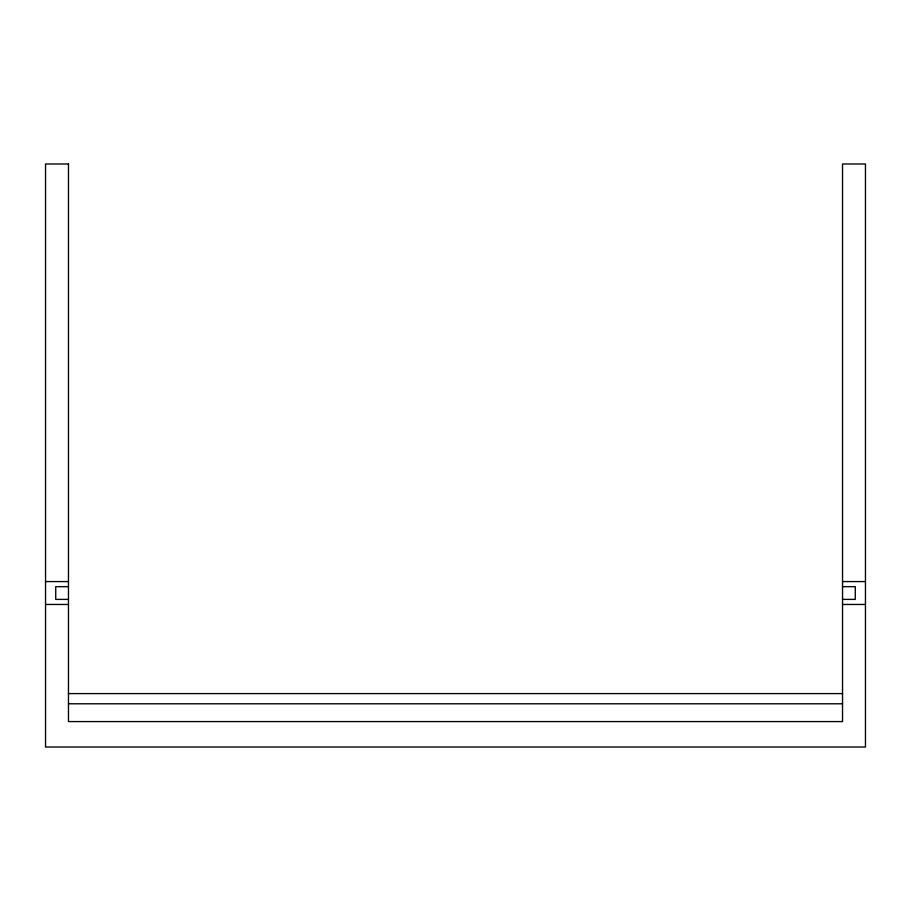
<?xml version="1.0" encoding="UTF-8"?>
<svg xmlns="http://www.w3.org/2000/svg" width="911" height="911" viewBox="0 0 911 911"><rect width="100%" height="100%" fill="white"/><g stroke="black" fill="none" stroke-linecap="round" stroke-linejoin="round"><path stroke-width="1.37" d="M45.55 581.571L68.462 581.571M842.538 581.571L865.45 581.571M68.462 586.661L55.73 586.661L55.73 599.392L68.462 599.392M842.538 586.661L855.27 586.661L855.27 599.392L842.538 599.392M45.55 604.46L68.462 604.46M842.538 604.46L865.45 604.46M68.462 693.601L842.538 693.601M68.462 703.782L842.538 703.782M68.462 163.98L45.55 163.98L45.55 747.02L865.45 747.02L865.45 163.98L842.538 163.98L842.538 721.58L68.462 721.58L68.462 163.98"/></g></svg>
